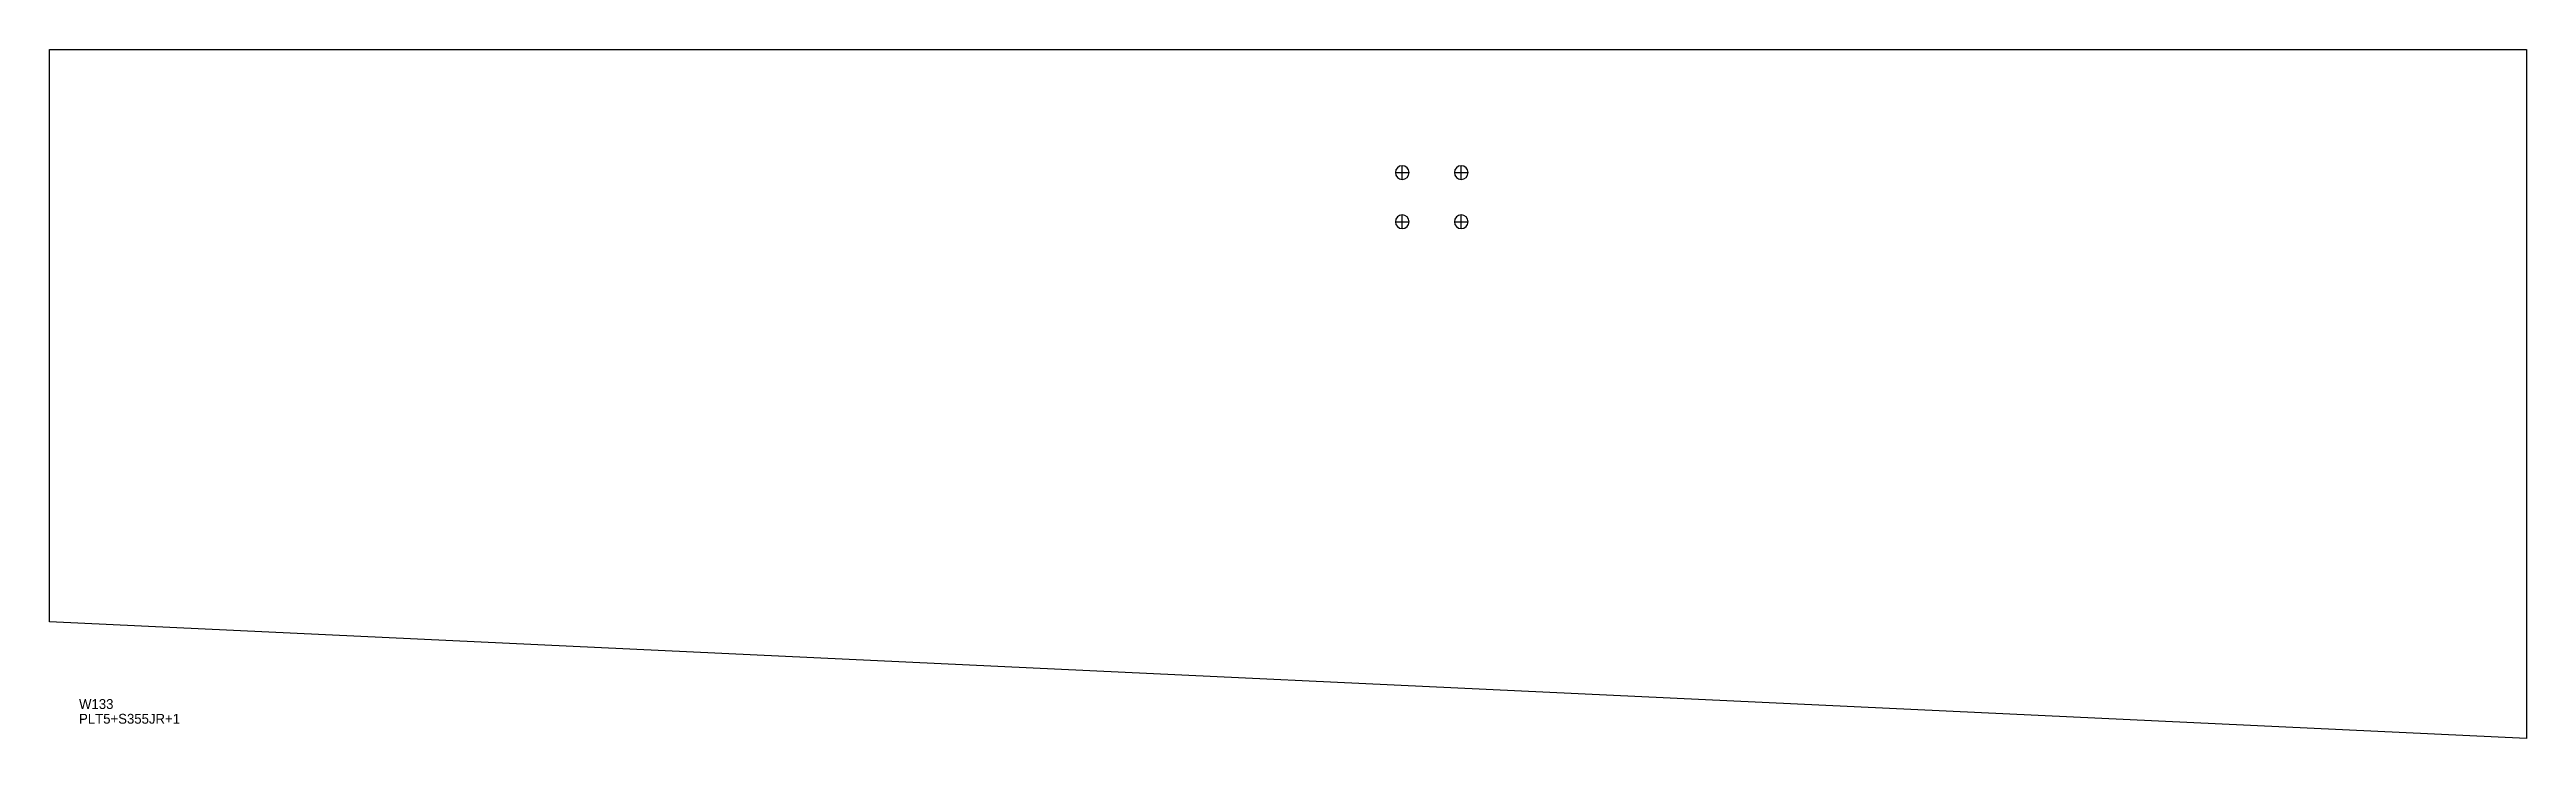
# Model space of a CAD drawing. Extents: x 0 to 2517, y 0 to 700.
import ezdxf

# ---------------------------------------------------------------- set-up
doc = ezdxf.new("R2010")
doc.units = 0
for name, color, linetype in [('14', 7, 'CONTINUOUS'), ('CUT', 7, 'CONTINUOUS'), ('SCRIBE', 3, 'CONTINUOUS'), ('TEXT', 7, 'CONTINUOUS')]:
    doc.layers.add(name, color=color, linetype=linetype)

msp = doc.modelspace()

# ---------------------------------------------------------------- linework, layer by layer
at = {"layer": '14', "color": 7, "linetype": 'CONTINUOUS'}
for p, q in [((1374.5, 568), (1374.5, 582)), ((1434.5, 568), (1434.5, 582)), ((1367.5, 575), (1381.5, 575)), ((1427.5, 575), (1441.5, 575)), ((1374.5, 518), (1374.5, 532)), ((1434.5, 518), (1434.5, 532)), ((1367.5, 525), (1381.5, 525)), ((1427.5, 525), (1441.5, 525))]:
    msp.add_line(p, q, dxfattribs=at)
for points in [[(1374.5, 582, 1), (1374.5, 568, 1)], [(1434.5, 582, 1), (1434.5, 568, 1)], [(1374.5, 532, 1), (1374.5, 518, 1)], [(1434.5, 532, 1), (1434.5, 518, 1)]]:
    msp.add_lwpolyline(points, format="xyb", close=True, dxfattribs=at)
at = {"layer": 'CUT', "color": 7, "linetype": 'CONTINUOUS'}
msp.add_lwpolyline([(0, 118.34), (0, 700), (2516.79, 700), (2516.79, 0)], close=True, dxfattribs=at)

# ---------------------------------------------------------------- texts
at = {"layer": 'SCRIBE', "color": 3}
msp.add_text('W133', height=10, dxfattribs=at).set_placement((30, 30))
at = {"layer": 'TEXT', "color": 7}
msp.add_text('PLT5+S355JR+1', height=10, dxfattribs=at).set_placement((30, 15))

doc.saveas('drawing.dxf')
